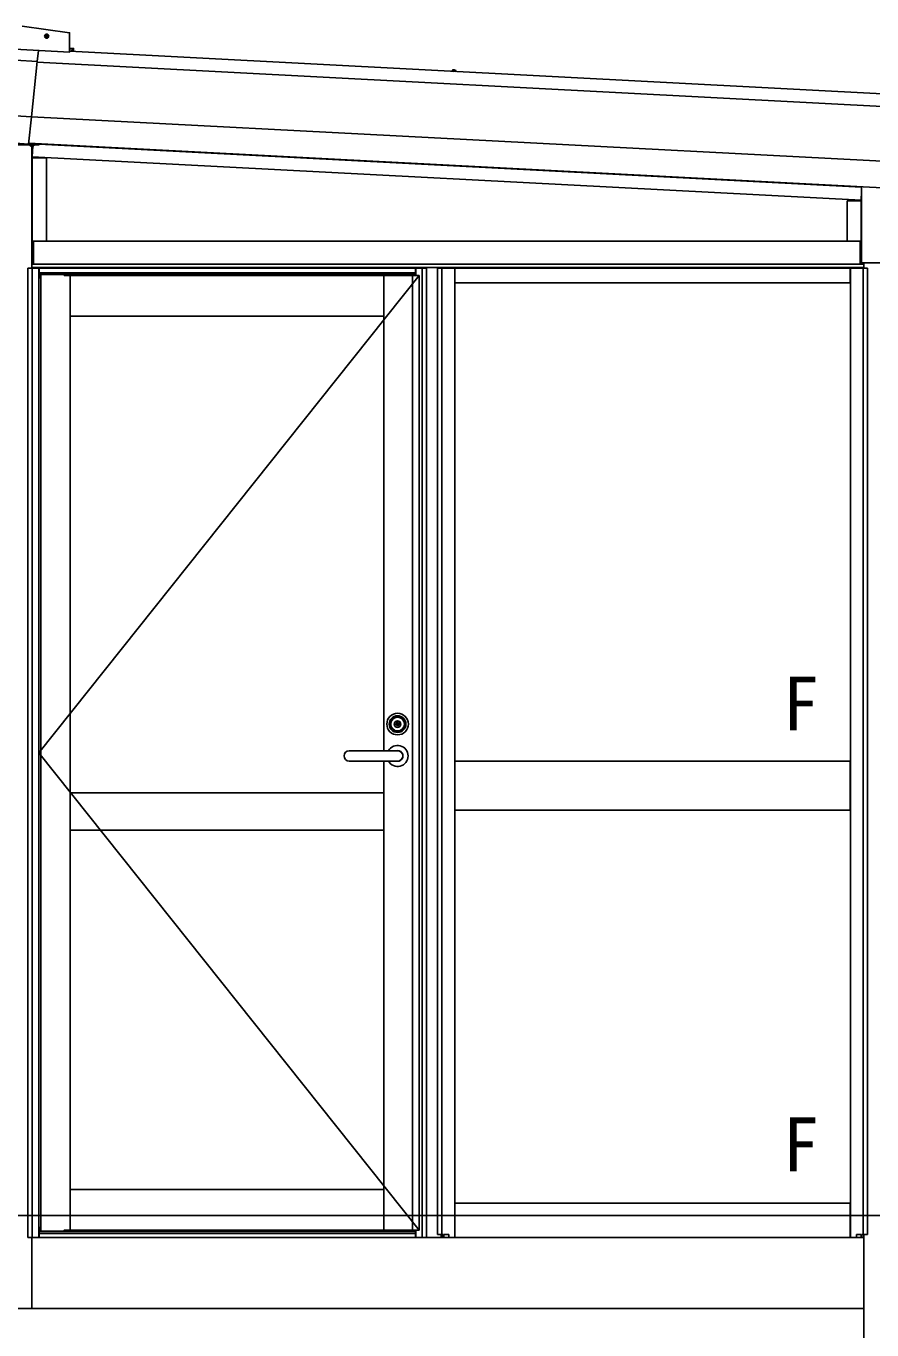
# Model space of a CAD drawing. Units: millimetres, scale not verified. Extents: x -875 to 875, y -1304 to 1298.
# Drawn here: x -733.9 to -561.4, y 60 to 326.2 of the extents above; entities that cross this region are included whole.
import ezdxf
from ezdxf.enums import TextEntityAlignment as Align

# ---------------------------------------------------------------- set-up
doc = ezdxf.new("R2010")
doc.units = ezdxf.units.MM
doc.header["$LTSCALE"] = 8
doc.layers.add('0-2_USER1', color=3, linetype='Continuous')
doc.layers.add('0-6_YKK_A1', color=4, linetype='Continuous')
doc.styles.add('ＭＳ ゴシック', font='')
doc.styles.get('ＭＳ ゴシック').set_extended_font_data('MS Gothic')

msp = doc.modelspace()

# ---------------------------------------------------------------- linework, layer by layer
at = {"layer": '0-6_YKK_A1'}
for p, q in [((-730.173, 324.198), (-729.845, 324.198)), ((-730.173, 324.113), (-729.845, 324.113)), ((-729.954, 324.195), (-729.855, 324.195)), ((-729.954, 324.115), (-729.855, 324.115)), ((-729.855, 324.195), (-729.804, 324.209)), ((-729.855, 324.115), (-729.804, 324.101)), ((-729.79, 324.051), (-729.804, 324.101)), ((-729.79, 323.951), (-729.79, 324.051)), ((-729.71, 324.359), (-729.71, 324.26)), ((-729.71, 324.26), (-729.696, 324.209)), ((-729.71, 324.051), (-729.696, 324.101)), ((-729.71, 323.951), (-729.71, 324.051)), ((-729.645, 324.195), (-729.696, 324.209)), ((-729.645, 324.115), (-729.696, 324.101)), ((-729.655, 324.198), (-729.327, 324.198)), ((-729.655, 324.113), (-729.327, 324.113)), ((-729.546, 324.195), (-729.645, 324.195)), ((-729.546, 324.115), (-729.645, 324.115)), ((-731.647, 319.008), (-731.403, 321.244)), ((-725.05, 321.692), (-724.3, 321.653)), ((-724.303, 321.603), (-725.05, 321.642)), ((-725.05, 321.592), (-724.305, 321.553)), ((-725.05, 321.069), (-532.017, 310.953)), ((-724.266, 321.351), (-724.841, 321.058)), ((-724.303, 321.603), (-724.317, 321.325)), ((-724.253, 321.601), (-724.283, 321.029)), ((-732.836, 307.695), (-731.647, 319.008)), ((-731.666, 318.832), (-532.152, 308.376)), ((-647.013, 317.029), (-646.991, 317.126)), ((-646.243, 316.939), (-647.007, 316.979)), ((-646.841, 317.229), (-646.738, 316.991)), ((-646.738, 316.991), (-646.627, 316.924)), ((-646.509, 316.979), (-646.627, 316.924)), ((-646.382, 317.204), (-646.509, 316.979)), ((-646.232, 316.988), (-646.244, 317.087)), ((-646.232, 316.988), (-646.243, 316.939)), ((-732.836, 307.695), (-736.111, 307.866)), ((-733.427, 302.089), (-732.836, 307.695)), ((-732.835, 307.707), (-532.737, 297.22)), ((-731.25, 301.96), (-736.25, 301.96)), ((-733.422, 302.133), (-736.11, 302.274)), ((-733.427, 302.089), (-736.11, 302.229)), ((-733.404, 302.301), (-533.021, 291.799)), ((-733.141, 301.91), (-733.132, 301.96)), ((-733.141, 301.91), (-733.124, 301.813)), ((-733.132, 301.96), (-732.368, 301.96)), ((-732.98, 301.702), (-732.865, 301.934)), ((-732.865, 301.934), (-732.75, 301.995)), ((-732.8, 276.801), (-732.8, 301.662)), ((-732.636, 301.934), (-732.75, 301.995)), ((-732.574, 301.684), (-732.688, 299.518)), ((-732.52, 301.702), (-732.636, 301.934)), ((-732.359, 301.91), (-732.376, 301.813)), ((-731.25, 302.188), (-731.25, 302.14)), ((-731.25, 302.188), (-731.25, 301.96)), ((-563.5, 293.305), (-731.25, 302.096)), ((-732.688, 299.518), (-563.59, 290.656)), ((-732.68, 299.3), (-729.8, 299.3)), ((-732.68, 299.3), (-732.68, 282.3)), ((-729.8, 299.3), (-729.8, 282.3)), ((-563.5, 278), (-563.5, 293.396)), ((-563.492, 278), (-563.492, 293.396)), ((-566.43, 290.55), (-563.55, 290.55)), ((-566.43, 290.55), (-566.43, 282.3)), ((-563.5, 292.37), (-563.59, 290.656)), ((-563.55, 290.55), (-563.55, 282.3)), ((-732.77, 277.6), (-732.77, 282.3)), ((-732.48, 277.6), (-732.48, 282.3)), ((-732.45, 282.3), (-563.8, 282.3)), ((-563.8, 282.3), (-563.8, 277.6)), ((-563.77, 277.6), (-563.77, 282.3)), ((-563.05, 277.6), (-732.75, 277.6)), ((-732.75, 276.8), (-732.75, 277.6)), ((-732.75, 276.9), (-563.05, 276.9)), ((-563.48, 277.6), (-563.48, 277.925)), ((-550.65, 277.858), (-563.35, 277.858)), ((-550.65, 277.85), (-563.35, 277.85)), ((-563.05, 277.6), (-563.05, 276.8)), ((-563.05, 277.6), (-563.05, 276.8)), ((-563.05, 276.8), (-563.05, 277.6)), ((-563, 276.8), (-563, 277.85)), ((-731.35, 276.8), (-733.55, 276.8)), ((-733.55, 276.8), (-733.55, 78.9)), ((-732.67, 276.8), (-732.67, 78.9)), ((-731.35, 276.8), (-731.35, 78.9)), ((-730.95, 274.8), (-731.35, 274.8)), ((-731.3, 276.8), (-731.3, 274.8)), ((-731.3, 276.8), (-654.5, 276.8)), ((-731.3, 275.83), (-654.5, 275.83)), ((-731.3, 275.6), (-654.5, 275.6)), ((-730.95, 275.5), (-726.15, 275.5)), ((-730.95, 275.5), (-730.95, 80.2)), ((-730.95, 274.8), (-730.95, 80.9)), ((-726.15, 275.5), (-660.05, 275.5)), ((-726.15, 275.3), (-660.05, 275.3)), ((-724.95, 275.3), (-724.95, 80.4)), ((-660.95, 275.3), (-653.75, 275.3)), ((-660.95, 275.3), (-660.95, 178.25)), ((-660.05, 275.3), (-660.05, 275.5)), ((-655.07, 275.3), (-655.07, 80.4)), ((-654.5, 276.8), (-654.5, 275.3)), ((-654.45, 276.8), (-652.25, 276.8)), ((-654.45, 276.8), (-654.45, 275.3)), ((-653.75, 275.3), (-653.75, 80.4)), ((-653.13, 276.8), (-653.13, 78.9)), ((-652.25, 276.8), (-652.25, 78.9)), ((-650, 276.8), (-646.5, 276.8)), ((-650, 276.8), (-650, 79.5)), ((-649.12, 276.8), (-649.12, 79.5)), ((-646.5, 276.8), (-646.5, 78.9)), ((-646.45, 276.8), (-565.8, 276.8)), ((-646.45, 273.8), (-646.45, 276.8)), ((-565.8, 273.8), (-565.8, 276.8)), ((-565.75, 276.8), (-565.75, 78.9)), ((-562.25, 276.8), (-565.75, 276.8)), ((-563.13, 276.8), (-563.13, 79.5)), ((-562.25, 276.8), (-562.25, 79.5)), ((-646.45, 273.8), (-565.8, 273.8)), ((-724.95, 267), (-660.95, 267)), ((-658.575, 183.605), (-658.575, 183.695)), ((-658.375, 183.71), (-658.56, 183.71)), ((-658.375, 183.71), (-658.34, 183.84)), ((-658.218, 183.84), (-658.34, 183.84)), ((-658.311, 183.59), (-658.281, 183.704)), ((-658.281, 183.703), (-658.281, 183.84)), ((-658.082, 183.59), (-658.257, 183.713)), ((-658.043, 183.717), (-658.218, 183.84)), ((-658.019, 183.726), (-657.989, 183.84)), ((-658.019, 183.59), (-658.019, 183.727)), ((-657.74, 183.84), (-657.989, 183.84)), ((-657.96, 183.59), (-657.925, 183.72)), ((-657.74, 183.72), (-657.925, 183.72)), ((-657.725, 183.735), (-657.725, 183.825)), ((-658.311, 183.59), (-658.56, 183.59)), ((-657.96, 183.59), (-658.082, 183.59)), ((-658.133, 178.25), (-668, 178.25)), ((-668, 176.15), (-658.133, 176.15)), ((-660.95, 176.15), (-660.95, 80.4)), ((-646.45, 176.1), (-565.8, 176.1)), ((-646.45, 166.1), (-646.45, 176.1)), ((-565.8, 166.1), (-565.8, 176.1)), ((-724.95, 169.65), (-660.95, 169.65)), ((-646.45, 166.1), (-565.8, 166.1)), ((-724.95, 162.05), (-660.95, 162.05)), ((-724.95, 88.7), (-660.95, 88.7)), ((-646.45, 85.9), (-565.8, 85.9)), ((-646.45, 78.9), (-646.45, 85.9)), ((-565.8, 78.9), (-565.8, 85.9)), ((-863.74, 83.35), (583.614, 83.35)), ((-730.95, 80.9), (-731.35, 80.9)), ((-731.3, 80.9), (-731.3, 78.9)), ((-731.3, 80.1), (-654.5, 80.1)), ((-730.95, 80.2), (-726.15, 80.2)), ((-726.15, 80.4), (-660.05, 80.4)), ((-726.15, 80.2), (-660.05, 80.2)), ((-660.95, 80.4), (-653.75, 80.4)), ((-660.05, 80.2), (-660.05, 80.4)), ((-654.5, 80.4), (-654.5, 78.9)), ((-654.45, 80.4), (-654.45, 78.9)), ((-731.35, 78.9), (-733.55, 78.9)), ((-732.8, 64.4), (-732.8, 78.9)), ((-732.8, 78.9), (-732.8, 64.4)), ((-732.8, 78.9), (-563, 78.9)), ((-731.3, 79.7), (-654.5, 79.7)), ((-731.3, 78.9), (-654.5, 78.9)), ((-654.45, 78.9), (-652.25, 78.9)), ((-648.83, 79.5), (-650, 79.5)), ((-649.2, 78.9), (-649.2, 79.5)), ((-646.5, 78.9), (-649.2, 78.9)), ((-648.83, 78.9), (-648.83, 79.5)), ((-648.7, 78.9), (-648.7, 79.5)), ((-647.7, 79.5), (-648.7, 79.5)), ((-647.7, 78.9), (-647.7, 79.5)), ((-646.45, 78.9), (-565.8, 78.9)), ((-565.75, 78.9), (-563.05, 78.9)), ((-564.55, 78.9), (-564.55, 79.5)), ((-564.55, 79.5), (-563.55, 79.5)), ((-563.55, 78.9), (-563.55, 79.5)), ((-563.42, 78.9), (-563.42, 79.5)), ((-563.42, 79.5), (-562.25, 79.5)), ((-563, 78.9), (-563, 64.4)), ((-736.25, 64.4), (-732.8, 64.4)), ((-732.8, 64.4), (-563, 64.4))]:
    msp.add_line(p, q, dxfattribs=at)
for points in [[(-734.75, 326.211), (-725.05, 324.848), (-725.05, 320.911), (-736.25, 321.498)], [(-729.79, 324.359), (-729.79, 324.26), (-729.804, 324.209)], [(-731.398, 321.244), (-731.647, 319.008), (-736.111, 319.242)], [(-646.232, 316.988), (-647.013, 317.029), (-647.007, 316.979)], [(-733.141, 301.91), (-732.359, 301.91), (-732.368, 301.96)], [(-563.5, 282.3), (-563.8, 282.3), (-563.8, 277.6), (-563.45, 277.6), (-563.45, 277.888)], [(-653.75, 275.3), (-731.35, 177.85), (-653.75, 80.4)], [(-726.15, 275.5), (-726.15, 275.3), (-724.95, 275.3)], [(-724.95, 80.4), (-726.15, 80.4), (-726.15, 80.2)], [(-649.25, 79.5), (-649.25, 78.9), (-653, 78.9)], [(-563, -42.4), (-563, -12.4), (-563, 79.5)]]:
    msp.add_lwpolyline(points, dxfattribs=at)
msp.add_lwpolyline([(-732.45, 282.3), (-732.8, 282.3), (-732.8, 277.6), (-732.45, 277.6)], close=True, dxfattribs=at)
for centre, radius in [((-729.75, 324.155), 0.425), ((-658.15, 183.7), 2.2), ((-658.15, 183.7), 1.7), ((-658.15, 183.7), 1.44), ((-658.15, 183.7), 1.4), ((-658.15, 183.7), 0.675), ((-658.15, 183.7), 0.66)]:
    msp.add_circle(centre, radius, dxfattribs=at)
for centre, radius, start, end in [((-729.743, 324.155), 0.215, 169.27785, 190.72215), ((-729.75, 324.148), 0.215, 79.27785, 100.72215), ((-729.75, 324.163), 0.215, 259.27785, 280.72215), ((-729.758, 324.155), 0.215, 349.27785, 10.72215), ((-724.303, 321.603), 0.05, 357, 87), ((-646.903, 317.106), 0.09, 117.63591, 167), ((-646.643, 316.609), 0.65, 56.36409, 117.63591), ((-646.333, 317.076), 0.09, 7, 56.36409), ((-733.035, 301.828), 0.09, 190, 239.36409), ((-732.75, 302.31), 0.65, 239.36409, 300.63591), ((-732.465, 301.828), 0.09, 300.63591, 350), ((-563.35, 278), 0.15, 180, 270), ((-563.35, 278), 0.142, 180, 270), ((-658.56, 183.695), 0.015, 90, 180), ((-658.15, 183.7), 0.35, 23.57818, 178.36275), ((-658.15, 183.7), 0.35, 198.3177, 3.27583), ((-658.266, 183.7), 0.015, 55, 165), ((-658.15, 183.7), 0.15, 22.22075, 114.6497), ((-658.034, 183.73), 0.015, 235, 345), ((-657.74, 183.825), 0.015, 0, 90), ((-657.74, 183.735), 0.015, 270, 0), ((-658.56, 183.605), 0.015, 180, 270), ((-658.15, 183.7), 0.15, 196.99712, 312.83343), ((-658.15, 177.2), 2.15, 209.23364, 150.76636), ((-668, 177.2), 1.05, 90, 270), ((-658.15, 177.2), 1.1, 252.65856, 107.34144), ((-658.133, 177.2), 1.05, 270, 90)]:
    msp.add_arc(centre, radius, start, end, dxfattribs=at)

# ---------------------------------------------------------------- texts
at = {"layer": '0-2_USER1', "style": 'ＭＳ ゴシック'}
for p in [(-579.605, 179.1), (-579.605, 89.1)]:
    msp.add_text('F', height=11, dxfattribs=at).set_placement(p, align=Align.BOTTOM_LEFT)

doc.saveas('drawing.dxf')
